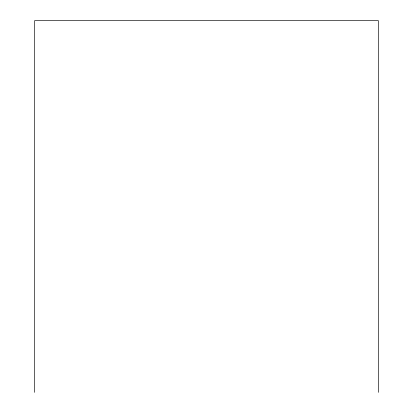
<?xml version="1.0" encoding="UTF-8"?>
<svg xmlns="http://www.w3.org/2000/svg" width="413" height="413" viewBox="0 0 413 413"><rect width="100%" height="100%" fill="white"/><g stroke="black" fill="none" stroke-linecap="round" stroke-linejoin="round"><path stroke-width="0.62" d="M378.391 392.35L378.391 20.65L34.609 20.65L34.609 392.35"/></g></svg>
